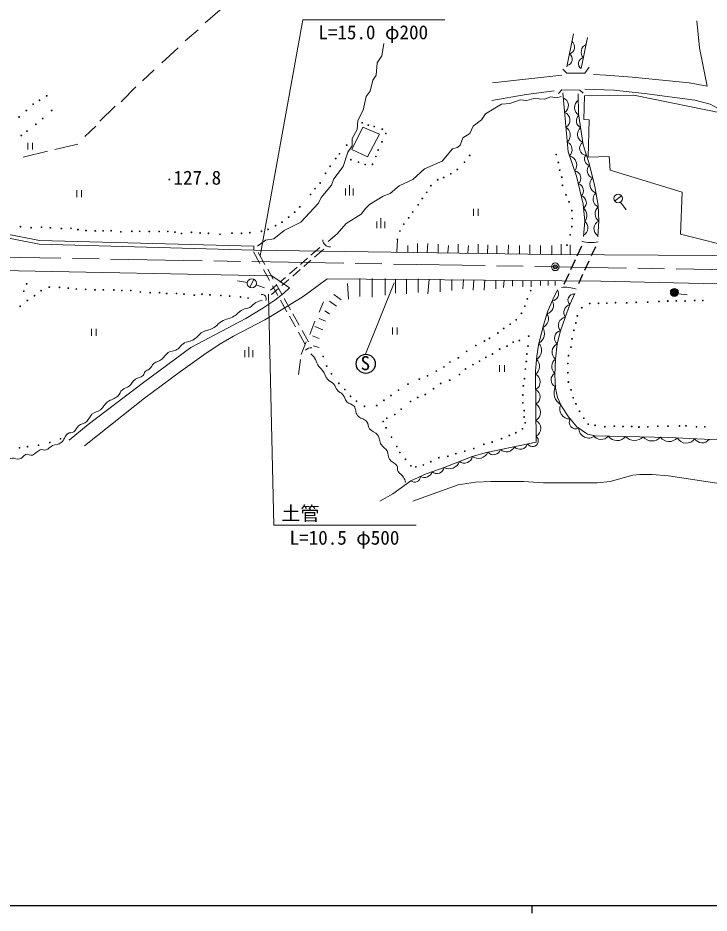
# Model space of a CAD drawing. Units: millimetres, scale not verified. Extents: x 40000 to 680000, y 20000 to 380000.
# Drawn here: x 200732 to 291179, y 204000 to 321108 of the extents above; entities that cross this region are included whole.
import ezdxf
from ezdxf.enums import TextEntityAlignment as Align

# ---------------------------------------------------------------- set-up
doc = ezdxf.new("R2010")
doc.units = ezdxf.units.MM
doc.header["$LTSCALE"] = 1000
doc.header["$PDMODE"] = 32
doc.header["$PDSIZE"] = 500
doc.linetypes.add('CHAIN', pattern=[18.5, 12, -1.5, 3.5, -1.5])
for name, color, linetype, lineweight in [('M-BGD', 7, 'Continuous', 13), ('M-BMK', 2, 'CHAIN', 13), ('M-BMK-SRVR', 3, 'Continuous', 25), ('M-STR-HTXT', 7, 'Continuous', 13), ('M-STR-STR1', 1, 'Continuous', 25), ('M-TTL-BAND', 7, 'Continuous', 25)]:
    doc.layers.add(name, color=color, linetype=linetype, lineweight=lineweight)
doc.styles.add('ＭＳ ゴシック', font='')
doc.styles.get('ＭＳ ゴシック').set_extended_font_data('MS Gothic')

msp = doc.modelspace()

# ---------------------------------------------------------------- hatches: boundary and pattern name
at = {"layer": 'M-BGD'}
msp.add_hatch(color=256, dxfattribs=at).paths.add_polyline_path([(287020, 284842, 0.18881), (287160, 285199, 0.41421), (286634, 285726, 0.41421), (286108, 285199, 0.68235)])

# ---------------------------------------------------------------- linework, layer by layer
for p, q in [((227187, 322171), (225240, 320478)), ((224308, 319546), (222615, 318107)), ((272556, 314711), (273453, 319043)), ((274449, 314473), (275262, 318524)), ((221684, 317176), (219567, 315228)), ((218551, 314297), (217027, 312858)), ((262832, 312604), (271891, 313620)), ((216180, 312096), (214233, 310148)), ((213471, 309556), (211439, 307608)), ((210931, 306931), (209492, 305576)), ((202017, 304781), (202017, 303884)), ((202640, 304781), (202640, 303884)), ((205555, 303888), (208579, 304612)), ((201407, 302894), (204585, 303656)), ((243603, 298787), (243603, 297890)), ((244114, 297890), (244114, 299212)), ((244625, 298787), (244625, 297890)), ((208452, 298567), (208452, 297669)), ((209075, 298567), (209075, 297669)), ((278816, 297143), (279735, 297812)), ((279604, 297013), (280339, 295988)), ((260337, 296120), (260337, 295223)), ((260960, 296120), (260960, 295223)), ((247720, 294481), (247720, 293584)), ((248231, 293584), (248231, 294906)), ((248742, 294481), (248742, 293584)), ((250386, 292114), (250305, 290492)), ((253010, 291606), (253010, 290454)), ((254365, 291606), (254281, 290436)), ((231550, 290501), (232397, 288991)), ((231595, 291238), (231587, 290734)), ((232186, 290434), (233065, 288867)), ((239084, 290074), (240240, 291078)), ((239533, 289790), (240763, 290859)), ((251740, 291352), (251740, 290472)), ((255720, 291522), (255720, 290416)), ((257074, 291352), (256995, 290398)), ((258344, 291522), (258344, 290378)), ((259699, 291352), (259616, 290360)), ((260969, 291522), (260969, 290341)), ((262239, 291437), (262160, 290324)), ((263424, 291352), (263424, 290306)), ((264948, 291437), (264866, 290286)), ((266388, 291352), (266388, 290264)), ((267742, 291437), (267742, 290245)), ((269097, 291352), (269097, 290226)), ((270621, 291352), (270621, 290204)), ((271806, 291522), (271806, 290187)), ((272992, 291437), (272992, 290171)), ((237693, 288865), (238644, 289691)), ((238158, 288596), (239085, 289401)), ((232850, 288183), (233648, 286759)), ((233429, 288218), (234153, 286926)), ((236284, 287640), (237270, 288497)), ((236708, 287335), (237672, 288173)), ((198570, 288050), (233945, 287357)), ((231605, 286919), (231074, 285847)), ((233945, 287357), (236280, 285801)), ((235018, 286540), (235728, 287157)), ((245475, 287034), (245475, 284664)), ((247084, 287034), (247084, 284579)), ((248777, 287034), (248777, 284833)), ((250132, 286950), (250132, 285087)), ((251571, 286950), (251571, 285002)), ((253095, 286961), (253095, 285172)), ((254541, 286940), (254365, 285002)), ((255974, 286919), (255974, 285256)), ((229460, 286717), (230755, 286513)), ((231911, 286206), (233021, 285811)), ((233787, 285471), (234608, 286184)), ((233911, 284904), (234880, 285746)), ((234032, 286075), (234740, 284812)), ((234514, 286282), (235258, 284955)), ((235277, 286091), (236183, 286879)), ((243874, 286358), (243977, 284330)), ((246226, 277102), (249970, 286469)), ((257498, 286897), (257498, 285426)), ((259022, 286875), (258937, 285680)), ((260376, 286855), (260292, 285510)), ((261819, 286834), (261731, 285510)), ((263255, 286813), (263255, 285680)), ((264357, 286797), (264271, 285849)), ((265456, 286782), (265456, 286018)), ((266811, 286762), (266811, 285934)), ((267912, 286746), (267912, 285934)), ((269097, 286729), (269097, 286103)), ((270113, 286714), (270113, 286103)), ((271044, 286701), (271044, 286103)), ((242088, 284918), (243020, 284240)), ((287129, 285021), (288330, 284871)), ((235103, 284165), (235937, 282677)), ((235574, 284392), (236397, 282923)), ((240734, 283986), (240141, 282632)), ((241496, 284071), (242427, 283394)), ((236688, 282405), (237529, 280905)), ((240903, 282801), (241496, 282378)), ((236276, 282073), (237040, 280710)), ((238945, 279684), (239596, 281444)), ((240141, 281785), (240988, 281446)), ((210361, 280417), (210361, 279520)), ((210984, 280417), (210984, 279520)), ((237445, 279987), (238288, 278484)), ((237909, 280227), (238743, 278740)), ((239607, 280723), (240623, 280299)), ((249741, 280606), (249741, 279709)), ((250364, 280606), (250364, 279709)), ((237801, 277084), (238474, 278725)), ((239294, 279499), (240141, 279160)), ((230449, 277637), (230449, 276739)), ((230960, 276739), (230960, 278061)), ((231471, 277637), (231471, 276739)), ((239379, 278229), (240141, 277975)), ((237451, 274448), (237731, 276425)), ((263763, 275685), (263763, 274788)), ((264386, 275685), (264386, 274788))]:
    msp.add_line(p, q, dxfattribs=at)
for points in [[(276041, 313725), (277648, 313620), (281120, 313366), (288570, 312604), (290941, 312180), (289925, 317176), (289586, 320732)], [(248608, 317768), (248354, 316160), (247761, 315228), (247592, 313620), (247168, 312942), (246830, 311503), (246322, 310826), (245898, 309048), (245221, 307693), (245136, 306508), (244459, 305322), (244459, 304391)], [(272056, 314419), (272552, 313868), (274926, 313896), (275477, 314643)], [(231587, 290734), (249582, 290481), (270409, 290162), (305674, 289924), (306600, 290849), (307329, 291957), (307553, 292868), (303825, 296876), (298650, 302956), (296190, 305458), (293898, 307982), (292764, 309052), (291325, 309828), (289322, 310328), (282705, 311213), (278729, 311658), (274922, 311806)], [(262747, 310318), (267234, 311080), (270919, 311566)], [(271487, 311208), (271907, 311694), (274272, 311638), (274683, 311245)], [(241326, 291860), (242512, 292876), (243697, 294231), (245644, 295416), (246237, 296178), (246745, 296686), (248523, 297787), (249454, 298126), (250640, 299142), (252418, 299988), (253942, 301343), (256228, 302359), (257582, 303968), (258260, 304137), (258598, 304476), (258937, 305407), (259868, 306000), (260292, 306931), (261392, 307778), (261900, 308540), (264017, 309810), (265118, 309894), (266472, 310402), (267319, 310318), (268250, 310572), (269661, 310486), (270458, 310797), (271262, 310654), (271804, 310809)], [(274734, 292500), (274916, 294505), (274692, 296748), (273826, 300419), (272741, 303606), (272043, 311291)], [(276604, 292486), (276758, 294533), (276660, 296580), (276211, 299062), (275466, 302057), (274709, 304504), (274092, 308541), (274066, 311161)], [(232098, 291268), (233114, 292030), (234214, 292199), (235569, 293300), (237770, 294400), (240056, 296856), (240395, 297618), (241750, 299226), (242088, 300073), (243274, 301682), (243915, 303532), (244459, 304391)], [(168485, 292233), (177556, 292878), (193539, 293972), (203560, 292000), (231595, 291238)], [(168550, 291731), (177591, 292379), (193507, 293468), (203505, 291501), (231587, 290734)], [(209445, 265131), (212852, 267844), (217289, 271356), (222021, 274847), (225070, 277034), (227082, 278401), (228947, 279452), (233041, 281625), (234232, 282326), (237948, 284555), (238845, 285228), (241214, 286995)], [(241214, 286995), (277025, 286686), (305655, 286020), (307681, 285901), (309266, 285663), (311523, 285088), (315014, 283878), (321133, 281018)], [(232775, 283140), (234357, 284203), (235513, 285111), (236280, 285801)], [(248098, 257905), (249801, 258851), (252156, 260554), (254154, 261459), (256509, 262300), (260190, 263751), (262040, 264256), (268560, 265601), (268454, 274915), (268644, 276850), (268854, 278301), (269401, 280614), (270032, 282654), (270726, 284252), (271335, 285514)], [(273606, 285039), (272961, 283609), (272302, 281787), (271737, 280191), (271302, 278452), (271078, 276476), (270994, 274401), (271064, 272662), (271330, 271456), (271863, 270307), (272774, 268905), (273854, 267615), (275270, 266648), (276251, 266437), (285902, 266220), (293283, 265863), (309347, 264580), (320047, 263406)], [(207460, 265868), (209915, 267900), (217169, 273407), (223377, 277975), (230539, 281785), (232775, 283140)], [(252418, 257909), (258344, 260026), (260630, 260364), (262662, 260449), (266896, 260449), (269520, 260280), (276548, 260280), (278241, 260449), (281204, 261296), (282136, 261380), (283744, 261380), (285861, 261211), (299069, 259179), (303302, 258502), (316172, 255623), (317442, 255030)]]:
    msp.add_lwpolyline(points, dxfattribs=at)
for points in [[(275347, 302877), (278114, 302977), (278254, 301210), (287647, 298326), (287437, 292816), (295575, 290755), (296353, 291722), (299971, 291323), (301863, 296790), (293121, 308618), (281350, 311021), (274870, 310925), (274805, 307822), (275478, 307775)], [(245859, 306826), (244443, 303895), (246490, 302928), (248032, 305900)]]:
    msp.add_lwpolyline(points, close=True, dxfattribs=at)
for centre, radius in [((203550, 310331), 53.3), ((204503, 310919), 53.3), ((202723, 309812), 53.3), ((200886, 308144), 53.3), ((201839, 308985), 53.3), ((203970, 307947), 53.3), ((205148, 308985), 53.3), ((203073, 307190), 53.3), ((245777, 307372), 53.3), ((246591, 307078), 53.3), ((247362, 306896), 53.3), ((201181, 305718), 53.3), ((201924, 306279), 53.3), ((248413, 306559), 53.3), ((248890, 305984), 53.3), ((243751, 304471), 53.3), ((248385, 304905), 53.3), ((242805, 303335), 53.3), ((247880, 303825), 53.3), ((242321, 302725), 53.3), ((244305, 302564), 53.3), ((245301, 302241), 53.3), ((247558, 302984), 53.3), ((259173, 302230), 53.3), ((259850, 303121), 53.3), ((271179, 303233), 53.3), ((271445, 302205), 53.3), ((241606, 301695), 53.3), ((246184, 301933), 53.3), ((247137, 301961), 53.3), ((258239, 301283), 53.3), ((271622, 301195), 53.3), ((220557, 299961), 53.3), ((240975, 300770), 53.3), ((255665, 299938), 53.3), ((256450, 300223), 53.3), ((257379, 300709), 53.3), ((271893, 300260), 53.3), ((239608, 298772), 53.3), ((240281, 299508), 53.3), ((254782, 299167), 53.3), ((272005, 299209), 53.3), ((239020, 297994), 53.3), ((253646, 297471), 53.3), ((254221, 298284), 53.3), ((272454, 297975), 53.3), ((279276, 297477), 568), ((237609, 296394), 53.3), ((253114, 296643), 53.3), ((272847, 297050), 53.3), ((236950, 295693), 53.3), ((252387, 295711), 53.3), ((273225, 295900), 53.3), ((234454, 293926), 53.3), ((235282, 294389), 53.3), ((236165, 295034), 53.3), ((251237, 294113), 53.3), ((251863, 294945), 53.3), ((273267, 294877), 53.3), ((201080, 293791), 53.3), ((202468, 293664), 53.3), ((203814, 293728), 53.3), ((204971, 293643), 53.3), ((206422, 293559), 53.3), ((207683, 293580), 53.3), ((208588, 293412), 53.3), ((209642, 293281), 53.3), ((210857, 293253), 53.3), ((211885, 293244), 53.3), ((212932, 293272), 53.3), ((214212, 293132), 53.3), ((215633, 293183), 53.3), ((216663, 293183), 53.3), ((217925, 293162), 53.3), ((219208, 293162), 53.3), ((220343, 293162), 53.3), ((221290, 293078), 53.3), ((222131, 292910), 53.3), ((223435, 293057), 53.3), ((224591, 292973), 53.3), ((225664, 292931), 53.3), ((227178, 292791), 53.3), ((228748, 292959), 53.3), ((229996, 292917), 53.3), ((231090, 293015), 53.3), ((232604, 293197), 53.3), ((233473, 293450), 53.3), ((250732, 293234), 53.3), ((273001, 292732), 53.3), ((273211, 293797), 53.3), ((250387, 292143), 53.3), ((272580, 291386), 53.3), ((231339, 286383), 598), ((201883, 286316), 53.3), ((204838, 285884), 53.3), ((206170, 285856), 53.3), ((207326, 285751), 53.3), ((201518, 285363), 53.3), ((202899, 284771), 53.3), ((203783, 285430), 53.3), ((208378, 285646), 53.3), ((209597, 285604), 53.3), ((210817, 285520), 53.3), ((211911, 285541), 53.3), ((213278, 285520), 53.3), ((214329, 285436), 53.3), ((215507, 285436), 53.3), ((216748, 285246), 53.3), ((218030, 285162), 53.3), ((219250, 285162), 53.3), ((220196, 285057), 53.3), ((221479, 285057), 53.3), ((222468, 284973), 53.3), ((223814, 284847), 53.3), ((224823, 284952), 53.3), ((225875, 284868), 53.3), ((227284, 284784), 53.3), ((228440, 284700), 53.3), ((229849, 284594), 53.3), ((267826, 285425), 53.3), ((286634, 285199), 526), ((201021, 283383), 53.3), ((201974, 284141), 53.3), ((230838, 284468), 53.3), ((267065, 283388), 53.3), ((267391, 284359), 53.3), ((275557, 283757), 53.3), ((276706, 283766), 53.3), ((277809, 283785), 53.3), ((278921, 283860), 53.3), ((280398, 283832), 53.3), ((281651, 283897), 53.3), ((283137, 283916), 53.3), ((284623, 284019), 53.3), ((285764, 284067), 53.3), ((286895, 284104), 53.3), ((288045, 284076), 53.3), ((289288, 284132), 53.3), ((290363, 284132), 53.3), ((266616, 282463), 53.3), ((274517, 283195), 53.3), ((265158, 281033), 53.3), ((265943, 281622), 53.3), ((273737, 281194), 53.3), ((273933, 282119), 53.3), ((263546, 279883), 53.3), ((264303, 280472), 53.3), ((273470, 280241), 53.3), ((261779, 278846), 53.3), ((262452, 279196), 53.3), ((265544, 278685), 53.3), ((266343, 278909), 53.3), ((267563, 279484), 53.3), ((273232, 279133), 53.3), ((260644, 278257), 53.3), ((263777, 277787), 53.3), ((264731, 278180), 53.3), ((267479, 278166), 53.3), ((273106, 278026), 53.3), ((240679, 276821), 53.3), ((258373, 276645), 53.3), ((259452, 277486), 53.3), ((261969, 276708), 53.3), ((262831, 277149), 53.3), ((267324, 277142), 53.3), ((272783, 276932), 53.3), ((241132, 275551), 53.3), ((256494, 275439), 53.3), ((257279, 276098), 53.3), ((259298, 275173), 53.3), ((260286, 275740), 53.3), ((261128, 276203), 53.3), ((267128, 275180), 53.3), ((267254, 276161), 53.3), ((272704, 275889), 53.3), ((241763, 274542), 53.3), ((254338, 274289), 53.3), ((255484, 274920), 53.3), ((258520, 274458), 53.3), ((272683, 274691), 53.3), ((242716, 273294), 53.3), ((251773, 273182), 53.3), ((253259, 273841), 53.3), ((256059, 273280), 53.3), ((257237, 273722), 53.3), ((266873, 272976), 53.3), ((267027, 273915), 53.3), ((272768, 273471), 53.3), ((243515, 272495), 53.3), ((249558, 271710), 53.3), ((250525, 272411), 53.3), ((254040, 271850), 53.3), ((255113, 272607), 53.3), ((266817, 271770), 53.3), ((273104, 272440), 53.3), ((244258, 271612), 53.3), ((245043, 270981), 53.3), ((248632, 271079), 53.3), ((252106, 270925), 53.3), ((253052, 271450), 53.3), ((266817, 270761), 53.3), ((273398, 271410), 53.3), ((273756, 270611), 53.3), ((246095, 270294), 53.3), ((247679, 270392), 53.3), ((250886, 269915), 53.3), ((266971, 269723), 53.3), ((274219, 269643), 53.3), ((248531, 268317), 53.3), ((249014, 268758), 53.3), ((250066, 269221), 53.3), ((266971, 268896), 53.3), ((267111, 268125), 53.3), ((274786, 268739), 53.3), ((248906, 267484), 53.3), ((266759, 267347), 53.3), ((275354, 267961), 53.3), ((276258, 267814), 53.3), ((277541, 267625), 53.3), ((278782, 267688), 53.3), ((279918, 267646), 53.3), ((281053, 267667), 53.3), ((282000, 267583), 53.3), ((283156, 267604), 53.3), ((284460, 267688), 53.3), ((285806, 267688), 53.3), ((287299, 267730), 53.3), ((288161, 267751), 53.3), ((289521, 267604), 53.3), ((290615, 267604), 53.3), ((206296, 266034), 53.3), ((249621, 266264), 53.3), ((264025, 266064), 53.3), ((265034, 266485), 53.3), ((265896, 266842), 53.3), ((200940, 264856), 53.3), ((201978, 265024), 53.3), ((203422, 265207), 53.3), ((204922, 265557), 53.3), ((250322, 265044), 53.3), ((260387, 264781), 53.3), ((261712, 265328), 53.3), ((262784, 265622), 53.3), ((250715, 264245), 53.3), ((255823, 263582), 53.3), ((257001, 263751), 53.3), ((258031, 264108), 53.3), ((259209, 264424), 53.3), ((251458, 263362), 53.3), ((252145, 262520), 53.3), ((252804, 262380), 53.3), ((253785, 262619), 53.3), ((254751, 263057), 53.3)]:
    msp.add_circle(centre, radius, dxfattribs=at)
at = {"layer": 'M-BGD', "lineweight": 25}
msp.add_circle((246252, 275852), 1250, dxfattribs=at)
at = {"layer": 'M-BGD'}
for centre, radius, start, end in [((272628, 317294), 950, 286.80091, 49.79583), ((275529, 316636), 1090, 114.17096, 223.13294), ((272462, 315695), 818, 279.15697, 57.43977), ((274846, 315130), 768, 98.41249, 238.89141), ((271713, 309650), 1063, 301.84175, 68.54868), ((274808, 309378), 1225, 126.77731, 235.79493), ((271907, 307737), 1074, 300.36892, 70.02151), ((274782, 307647), 977, 132.73747, 244.63524), ((271758, 305771), 1249, 314.03295, 56.35748), ((275134, 305886), 1169, 131.24755, 246.12516), ((272102, 303860), 1141, 316.13557, 62.62489), ((275128, 304057), 892, 121.53873, 269.71983), ((272579, 301837), 1280, 323.21831, 74.35583), ((275620, 302596), 755, 131.11489, 262.26383), ((273471, 300149), 932, 309.23866, 81.75431), ((276223, 301135), 1002, 134.66173, 253.28453), ((276781, 299326), 1199, 134.90674, 249.8144), ((273773, 298512), 959, 313.93089, 72.62061), ((274216, 296940), 910, 305.65762, 75.8613), ((277102, 297389), 1094, 132.1484, 246.74426), ((277454, 295494), 1186, 131.40775, 234.08217), ((274046, 295275), 1161, 318.50642, 52.91477), ((274225, 293645), 1104, 298.39867, 51.21247), ((277180, 293537), 1082, 112.93879, 238.44388), ((241530, 292090), 916, 181.74807, 275.88008), ((275734, 296064), 4352, 253.85361, 282.4029), ((272338, 281877), 4002, 68.88047, 97.07394), ((232660, 284369), 572, 334.25722, 99.27154), ((270580, 285002), 912, 274.76989, 34.15201), ((273485, 284185), 778, 83.7794, 227.67172), ((269735, 283491), 1100, 281.67353, 33.11844), ((273268, 282561), 1092, 106.32124, 213.92502), ((268928, 281746), 1227, 292.66781, 32.96078), ((272533, 280899), 1066, 99.26249, 221.64836), ((268151, 279823), 1479, 301.07428, 32.32858), ((271939, 279217), 995, 101.71675, 230.21076), ((239062, 276985), 953, 80.65198, 137.70603), ((267817, 277638), 1432, 303.34855, 39.93454), ((271782, 277397), 1160, 114.46822, 232.58387), ((267716, 275535), 1270, 305.82338, 45.62764), ((271776, 275525), 1180, 126.30589, 229.05104), ((267949, 273487), 1139, 297.91533, 63.37834), ((271489, 273767), 994, 119.25399, 244.13948), ((272764, 272097), 1877, 155.59282, 238.06456), ((268023, 271536), 1050, 297.1841, 64.10957), ((267873, 269514), 1257, 301.4056, 59.88807), ((272939, 269935), 1298, 154.03549, 272.57896), ((267963, 267405), 1181, 299.86531, 61.42836), ((273732, 268208), 851, 149.63639, 296.04139), ((275419, 267454), 1314, 180.50695, 309.27035), ((268063, 265789), 767, 213.38064, 50.51606), ((277045, 267180), 1224, 214.70304, 320.32393), ((279142, 267235), 1427, 215.9307, 321.48951), ((281432, 267417), 1588, 222.36991, 315.05029), ((283700, 267249), 1489, 219.80454, 317.61566), ((285932, 267121), 1432, 217.74588, 318.19392), ((288179, 266831), 1354, 209.39672, 325.0576), ((290266, 266674), 1156, 212.31075, 322.14357), ((264647, 265510), 1171, 228.47801, 334.85183), ((266461, 265693), 1015, 222.06318, 341.26666), ((259170, 263882), 1028, 230.38296, 352.65426), ((261009, 264784), 1318, 231.58024, 338.26185), ((262958, 264921), 957, 220.82392, 342.50592), ((257186, 263522), 1397, 241.04182, 341.99539), ((253937, 262050), 1059, 240.75713, 343.13875), ((255571, 262467), 954, 229.42244, 349.8852), ((252641, 261165), 780, 231.5523, 357.15371)]:
    msp.add_arc(centre, radius, start, end, dxfattribs=at)
for points, knots in [([(199162, 263158), (199498, 263354), (199657, 263444), (200009, 263497), (200370, 263552), (200589, 263312), (200940, 263412), (201328, 263523), (201402, 263884), (201787, 264005), (202104, 264105), (202317, 263819), (202634, 263920), (203088, 264066), (203202, 264434), (203650, 264598), (203929, 264700), (204128, 264507), (204412, 264598), (204790, 264719), (204903, 264984), (205263, 265153), (205694, 265355), (206042, 265256), (206416, 265552), (206852, 265898), (206797, 266376), (207238, 266717), (207501, 266920), (207782, 266774), (208052, 266968), (208358, 267188), (208356, 267488), (208645, 267730), (209019, 268045), (209386, 267993), (209746, 268323), (210077, 268627), (210084, 268959), (210423, 269254), (210791, 269575), (211135, 269551), (211524, 269847), (211952, 270173), (212038, 270523), (212455, 270863), (212926, 271247), (213362, 271215), (213810, 271625), (214107, 271898), (214095, 272210), (214402, 272472), (214694, 272720), (214977, 272678), (215278, 272916), (215664, 273221), (215717, 273568), (216116, 273857), (216465, 274110), (216806, 274030), (217112, 274334), (217269, 274491), (217217, 274678), (217366, 274842), (217544, 275040), (217752, 275013), (217958, 275181), (218235, 275407), (218248, 275674), (218527, 275897), (218887, 276185), (219202, 276171), (219567, 276451), (219943, 276740), (220010, 277070), (220412, 277321), (220649, 277469), (220829, 277452), (221091, 277552), (221326, 277642), (221472, 277668), (221684, 277806), (221997, 278010), (222046, 278281), (222361, 278483), (222873, 278811), (223288, 278749), (223800, 279076), (224275, 279378), (224416, 279720), (224901, 280007), (225387, 280295), (225761, 280243), (226256, 280515), (226752, 280788), (226909, 281121), (227396, 281411), (227981, 281758), (228417, 281732), (229007, 282069), (229483, 282342), (229624, 282686), (230114, 282931), (230472, 283110), (230737, 283046), (231094, 283226), (231447, 283405), (231518, 283695), (231867, 283880), (232167, 284039), (232319, 284079), (232690, 284156)], [0, 0, 0, 0, 1, 1, 1, 2, 2, 2, 3, 3, 3, 4, 4, 4, 5, 5, 5, 6, 6, 6, 7, 7, 7, 8, 8, 8, 9, 9, 9, 10, 10, 10, 11, 11, 11, 12, 12, 12, 13, 13, 13, 14, 14, 14, 15, 15, 15, 16, 16, 16, 17, 17, 17, 18, 18, 18, 19, 19, 19, 20, 20, 20, 21, 21, 21, 22, 22, 22, 23, 23, 23, 24, 24, 24, 25, 25, 25, 26, 26, 26, 27, 27, 27, 28, 28, 28, 29, 29, 29, 30, 30, 30, 31, 31, 31, 32, 32, 32, 33, 33, 33, 34, 34, 34, 35, 35, 35, 36, 36, 36, 37, 37, 37, 37]), ([(239050, 277171), (239297, 276949), (239384, 276859), (239555, 276624), (239779, 276314), (239778, 276068), (239975, 275741), (240177, 275408), (240383, 275289), (240606, 274969), (240910, 274535), (240923, 274184), (241279, 273792), (241540, 273505), (241827, 273498), (242078, 273203), (242301, 272942), (242277, 272694), (242499, 272432), (242748, 272138), (243027, 272114), (243270, 271815), (243525, 271501), (243488, 271202), (243761, 270904), (244056, 270580), (244445, 270660), (244714, 270315), (245023, 269919), (244842, 269496), (245163, 269109), (245533, 268662), (246015, 268720), (246396, 268282), (246647, 267994), (246510, 267670), (246747, 267371), (247069, 266964), (247491, 266976), (247798, 266558), (248114, 266127), (248007, 265735), (248289, 265282), (248517, 264917), (248816, 264840), (249032, 264469), (249255, 264086), (249117, 263749), (249369, 263384), (249649, 262978), (250047, 262960), (250313, 262543), (250480, 262281), (250327, 262032), (250490, 261767), (250698, 261431), (251000, 261384), (251191, 261038), (251335, 260778), (251377, 260641), (251444, 260319)], [0, 0, 0, 0, 1, 1, 1, 2, 2, 2, 3, 3, 3, 4, 4, 4, 5, 5, 5, 6, 6, 6, 7, 7, 7, 8, 8, 8, 9, 9, 9, 10, 10, 10, 11, 11, 11, 12, 12, 12, 13, 13, 13, 14, 14, 14, 15, 15, 15, 16, 16, 16, 17, 17, 17, 18, 18, 18, 19, 19, 19, 20, 20, 20, 20])]:
    msp.add_open_spline(points, degree=3, knots=knots, dxfattribs=at)
at = {"layer": 'M-BMK'}
msp.add_line((194371, 289869), (312702, 287826), dxfattribs=at)
at = {"layer": 'M-BMK-SRVR', "lineweight": 13}
msp.add_circle((271052, 288545), 500, dxfattribs=at)
at = {"layer": 'M-BMK-SRVR'}
msp.add_point((271052, 288545), dxfattribs=at)
at = {"layer": 'M-STR-HTXT'}
for p, q in [((232433, 289994), (237996, 320851)), ((237996, 320851), (256604, 320851)), ((233520, 284963), (234236, 254734)), ((234236, 254734), (252844, 254734))]:
    msp.add_line(p, q, dxfattribs=at)
at = {"layer": 'M-STR-STR1'}
for p, q in [((274495, 291263), (273887, 289944)), ((276304, 291153), (275768, 289991)), ((273659, 289450), (273051, 288132)), ((275447, 289294), (274882, 288069)), ((272812, 287613), (272184, 286250)), ((274629, 287519), (274076, 286320))]:
    msp.add_line(p, q, dxfattribs=at)
at = {"layer": 'M-TTL-BAND'}
for p, q in [((40000, 205000), (579000, 205000)), ((268000, 205000), (268000, 204000))]:
    msp.add_line(p, q, dxfattribs=at)

# ---------------------------------------------------------------- texts
at = {"layer": 'M-BGD', "style": 'ＭＳ ゴシック'}
for s, p in [('127.8', (221096, 298743)), ('S', (245573, 274478))]:
    msp.add_text(s, height=1833, dxfattribs=at).set_placement(p, align=Align.BOTTOM_LEFT)
at = {"layer": 'M-STR-HTXT', "style": 'ＭＳ ゴシック'}
for s, p in [('L=15.0 φ200', (240045, 317760)), ('土管', (235203, 254810)), ('L=10.5 φ500', (236285, 251643))]:
    msp.add_text(s, height=1833, dxfattribs=at).set_placement(p, align=Align.BOTTOM_LEFT)

doc.saveas('drawing.dxf')
